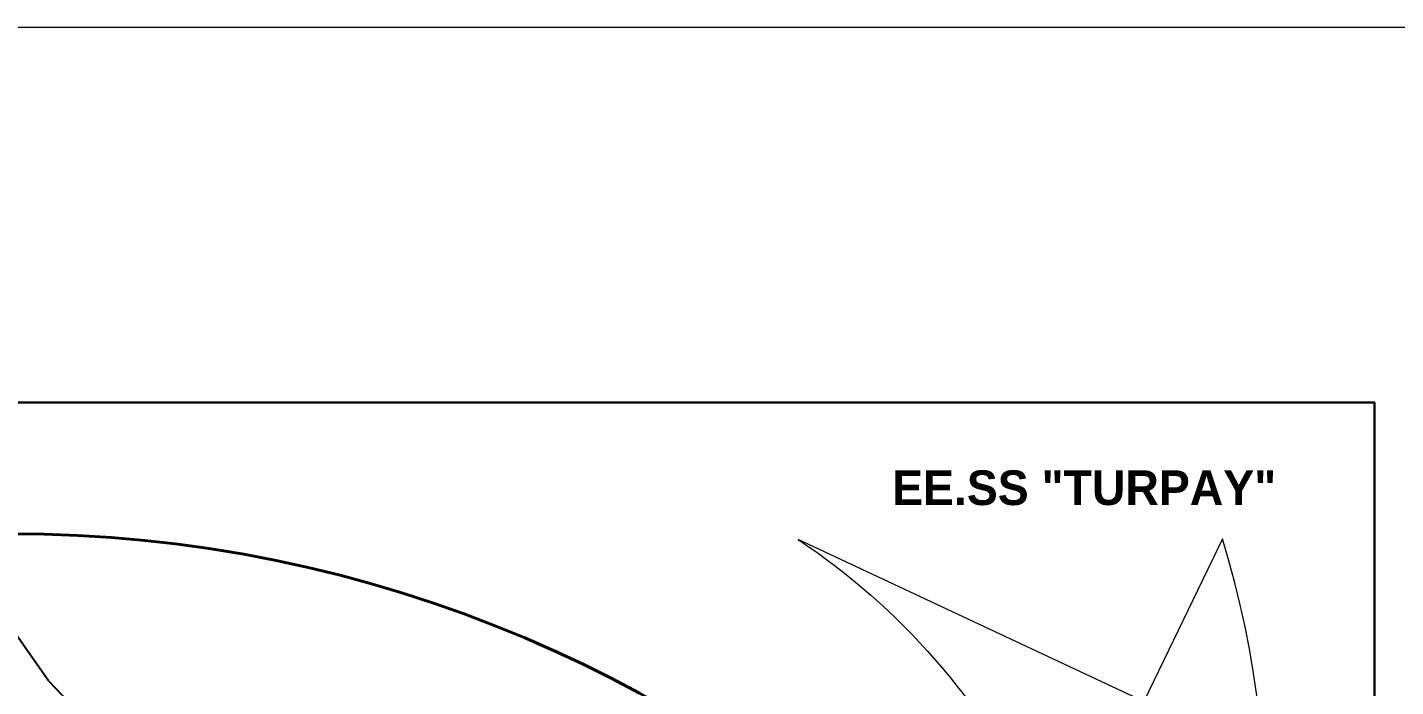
# Model space of a CAD drawing. Header units: millimetres. Extents: x 759886 to 760567, y 8424917 to 8425825.
# Drawn here: x 760493.03 to 760505.43, y 8425656.16 to 8425662.13 of the extents above; entities that cross this region are included whole.
import ezdxf

# ---------------------------------------------------------------- set-up
doc = ezdxf.new("R2010")
doc.units = ezdxf.units.MM
for name, color, linetype, lineweight in [('1.1AGUA CALIENTE', 1, 'Continuous', 40), ('8', 5, 'Continuous', 60), ('COTA', 1, 'Continuous', 9), ('PLUMA 01', 31, 'Continuous', 9), ('Red vías Vecinales', 106, 'Continuous', 40)]:
    doc.layers.add(name, color=color, linetype=linetype, lineweight=lineweight)
doc.styles.add('century', font='GOTHIC.TTF')

msp = doc.modelspace()

# ---------------------------------------------------------------- linework, layer by layer
at = {"flags": 128}
for points in [[(760493.21792, 8425656.2091), (760492.29147, 8425657.5288)], [(760493.21792, 8425656.2091), (760495.03871, 8425654.30402), (760495.54429, 8425654.5714)]]:
    msp.add_lwpolyline(points, dxfattribs=at)
at = {"layer": '1.1AGUA CALIENTE'}
msp.add_circle((760492.86914, 8425645.56951), 11.97324, dxfattribs=at)
at = {"layer": 'COTA'}
msp.add_lwpolyline([(760503.86014, 8425657.49668), (760503.14728, 8425656.02218), (760500.01352, 8425657.48961, -0.58815706), (760499.17777, 8425646.7705, 0.36895237)], format="xyb", close=True, dxfattribs=at)
at = {"layer": 'PLUMA 01'}
msp.add_lwpolyline([(760412.21283, 8425602.73067), (760512.29767, 8425602.73067), (760512.29767, 8425662.13067), (760412.21283, 8425662.13067)], close=True, dxfattribs=at)
at = {"layer": 'Red vías Vecinales', "color": 7, "lineweight": 30}
msp.add_lwpolyline([(760480.34046, 8425632.64821), (760505.236, 8425632.64821), (760505.236, 8425658.73221), (760480.34046, 8425658.73221), (760480.34046, 8425632.64821)], dxfattribs=at)
msp.add_lwpolyline([(760480.34046, 8425632.64821), (760505.236, 8425632.64821), (760505.236, 8425658.73221), (760480.34046, 8425658.73221), (760480.34046, 8425632.64821)], dxfattribs=at)
msp.add_lwpolyline([(760480.34046, 8425632.64821), (760505.236, 8425632.64821), (760505.236, 8425658.73221), (760480.34046, 8425658.73221), (760480.34046, 8425632.64821)], dxfattribs=at)
msp.add_lwpolyline([(760480.34046, 8425632.64821), (760505.236, 8425632.64821), (760505.236, 8425658.73221), (760480.34046, 8425658.73221), (760480.34046, 8425632.64821)], dxfattribs=at)
msp.add_lwpolyline([(760480.34046, 8425632.64821), (760505.236, 8425632.64821), (760505.236, 8425658.73221), (760480.34046, 8425658.73221), (760480.34046, 8425632.64821)], dxfattribs=at)

# ---------------------------------------------------------------- texts
at = {"layer": '8', "color": 7, "insert": (760504.34619, 8425658.11656), "char_height": 0.3142808, "attachment_point": 3, "style": 'century'}
msp.add_mtext('{\\fBankGothic Md BT|b1|i0|c0|p34;EE.SS "TURPAY"}', dxfattribs=at)

doc.saveas('drawing.dxf')
